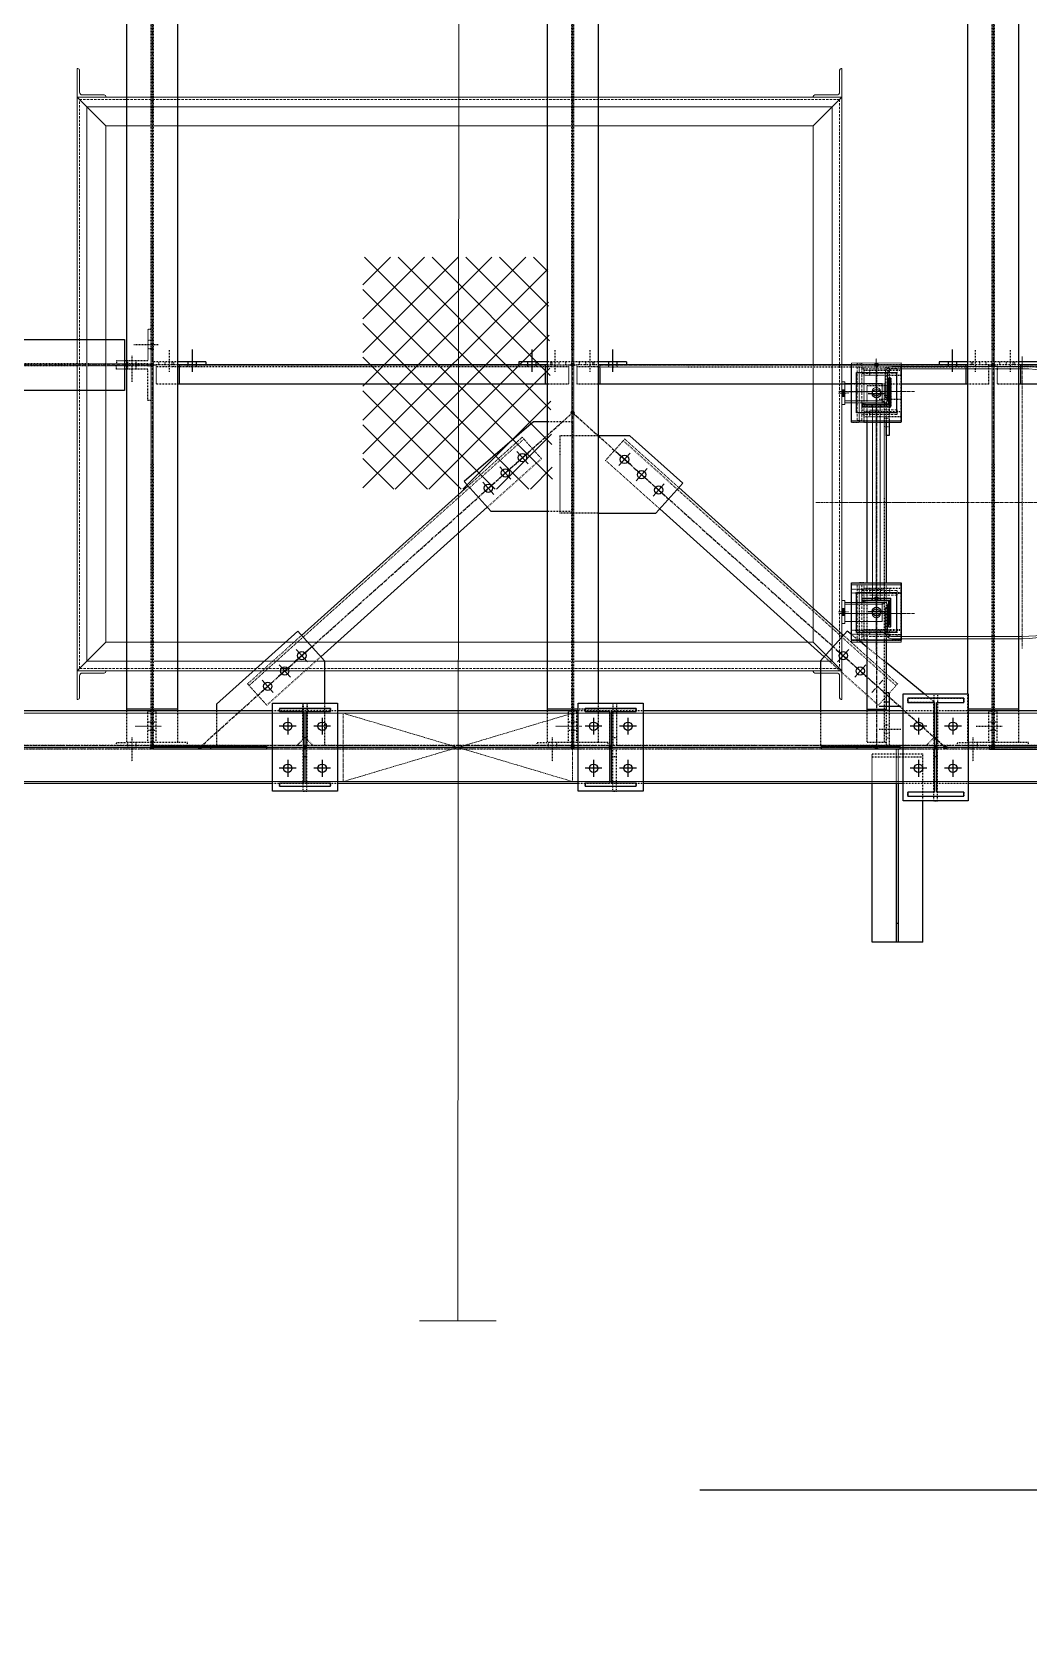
# Model space of a CAD drawing. Header units: millimetres. Extents: x -1319 to 21258, y 11161 to 27532.
# Drawn here: x 7613 to 10221, y 11161 to 15352 of the extents above; entities that cross this region are included whole.
import ezdxf

# ---------------------------------------------------------------- set-up
doc = ezdxf.new("R2010")
doc.units = ezdxf.units.MM
for name, pattern in [('CENTER', [12.7, 7.9375, -1.5875, 1.5875, -1.5875]), ('DXK_LINE_DOT2', [3.9198, 1.9599, -1.9599]), ('DXK_LINE_DOT5', [7.8785, 2.979, -0.9799, 0.9799, -0.9799, 0.9799, -0.9799]), ('HIDDEN', [9.525, 6.35, -3.175])]:
    doc.linetypes.add(name, pattern=pattern)
for name, color, linetype in [('1', 7, 'Continuous'), ('2', 7, 'Continuous'), ('4', 7, 'Continuous'), ('7', 7, 'Continuous')]:
    doc.layers.add(name, color=color, linetype=linetype)
for name, color, linetype, lineweight in [('CEN', 1, 'CENTER', 9), ('CENTER', 1, 'CENTER', 9), ('handrail', 11, 'FENCELINE1', 9), ('HATCH', 252, 'Continuous', 0), ('HIDDEN', 3, 'HIDDEN', 9), ('hoist', 221, 'Continuous', 9), ('MAIN OBJECT', 2, 'Continuous', 18), ('STR25', 30, 'Continuous', 5), ('STRUC-25HD', 3, 'HIDDEN', 5)]:
    doc.layers.add(name, color=color, linetype=linetype, lineweight=lineweight)
doc.linetypes.add('FENCELINE1', pattern='A,0.25,-0.1,[133,ltypeshp.shx,S=0.1,R=0,X=-0.1,Y=0],-0.1,1', length=1.45)

# ---------------------------------------------------------------- blocks, each defined once
blk = doc.blocks.new('A$Cfeb8c868')
at = {"layer": '4', "linetype": 'Continuous'}
for points in [[(2200, -9004, -1), (2200, -8996, -1)], [(2200, -9004, -1), (2200, -8996, -1)], [(3300, -9004, -1), (3300, -8996, -1)], [(3300, -9004, -1), (3300, -8996, -1)], [(4095, -9004, -1), (4095, -8996, -1)], [(4400, -9004, -1), (4400, -8996, -1)], [(4400, -9004, -1), (4400, -8996, -1)], [(3300, -9129, -1), (3300, -9121, -1)], [(3300, -9129, -1), (3300, -9121, -1)], [(4095, -9614, -1), (4095, -9606, -1)], [(2200, -10004, -1), (2200, -9996, -1)], [(2325, -10004, -1), (2325, -9996, -1)], [(2600, -10004, -1), (2600, -9996, -1)], [(3300, -10004, -1), (3300, -9996, -1)], [(3400, -10004, -1), (3400, -9996, -1)], [(4095, -10004, -1), (4095, -9996, -1)], [(4250, -10004, -1), (4250, -9996, -1)], [(4275, -10004, -1), (4275, -9996, -1)], [(4400, -10004, -1), (4400, -9996, -1)]]:
    blk.add_hatch(color=4, dxfattribs=at).paths.add_polyline_path(points)
at = {"layer": '1', "color": 4, "linetype": 'DXK_LINE_DOT2'}
for p, q in [((2197.1, -7919.5), (2197.1, -9900)), ((2202.8, -7919.5), (2202.8, -9900)), ((3297.1, -7919.5), (3297.1, -9900)), ((3302.8, -7919.5), (3302.8, -9900)), ((4397.1, -7919.5), (4397.1, -9900)), ((4402.8, -7919.5), (4402.8, -9900)), ((2197.1, -8907.2), (2189.1, -8907.2)), ((2189.1, -8907.2), (2189.1, -8989.2)), ((2215.8, -8947.2), (2152.8, -8947.2)), ((2197.1, -8936.2), (2189.1, -8936.2)), ((2197.1, -8958.2), (2189.1, -8958.2)), ((2202.8, -8936.2), (2197.1, -8936.2)), ((2202.8, -8958.2), (2197.1, -8958.2)), ((2245.8, -9018), (2245.8, -8960)), ((3254.2, -9018), (3254.2, -8960)), ((3345.8, -9018), (3345.8, -8960)), ((4354.2, -9018), (4354.2, -8960)), ((4445.8, -9018), (4445.8, -8960)), ((2128.4, -8997.2), (-93.8, -8997.2)), ((2128.4, -9002.9), (-93.8, -9002.9)), ((2107.1, -8989.2), (2107.1, -8997.2)), ((2128.4, -8989.2), (2107.1, -8989.2)), ((2107.1, -9010.9), (2107.1, -9002.9)), ((2128.4, -9010.9), (2107.1, -9010.9)), ((2189.1, -8997.2), (2128.4, -8997.2)), ((2128.4, -9002.9), (2133.4, -9002.9)), ((2189.1, -8989.2), (2133.4, -8989.2)), ((2189.1, -9002.9), (2133.4, -9002.9)), ((2189.1, -9010.9), (2133.4, -9010.9)), ((2136.1, -8989.2), (2136.1, -8997.2)), ((2136.1, -8997.2), (2136.1, -9002.9)), ((2136.1, -9002.9), (2136.1, -9010.9)), ((2147.1, -8976.2), (2147.1, -9044.2)), ((2158.1, -8989.2), (2158.1, -8997.2)), ((2158.1, -8997.2), (2158.1, -9002.9)), ((2158.1, -9002.9), (2158.1, -9010.9)), ((2189.1, -8997.2), (2189.1, -9002.9)), ((2189.1, -8997.2), (2197.1, -8997.2)), ((2189.1, -9002.9), (2197.1, -9002.9)), ((2189.1, -9092.9), (2189.1, -9010.9)), ((2266.6, -8992), (2202.8, -8992)), ((2210.9, -9000), (2210.9, -9050)), ((2271.6, -9000), (2210.9, -9000)), ((2266.6, -9005), (2210.9, -9005)), ((2217.9, -9000), (2217.9, -8992)), ((2234.8, -9000), (2234.8, -8992)), ((2234.8, -9005), (2234.8, -9000)), ((2252.8, -9000), (2252.8, -8992)), ((2256.8, -9000), (2256.8, -8992)), ((2256.8, -9005), (2256.8, -9000)), ((3228.4, -9005), (2271.6, -9005)), ((3228.4, -9000), (3289.1, -9000)), ((3297.1, -8992), (3233.4, -8992)), ((3289.1, -9005), (3233.4, -9005)), ((3243.2, -9000), (3243.2, -8992)), ((3243.2, -9005), (3243.2, -9000)), ((3247.1, -9000), (3247.1, -8992)), ((3265.2, -9000), (3265.2, -8992)), ((3265.2, -9005), (3265.2, -9000)), ((3282.1, -9000), (3282.1, -8992)), ((3289.1, -9000), (3289.1, -9050)), ((3366.6, -8992), (3302.8, -8992)), ((3310.9, -9000), (3310.9, -9050)), ((3371.6, -9000), (3310.9, -9000)), ((3366.6, -9005), (3310.9, -9005)), ((3317.9, -9000), (3317.9, -8992)), ((3334.8, -9000), (3334.8, -8992)), ((3334.8, -9005), (3334.8, -9000)), ((3352.8, -9000), (3352.8, -8992)), ((3356.8, -9000), (3356.8, -8992)), ((3356.8, -9005), (3356.8, -9000)), ((3371.6, -9005), (4328.4, -9005)), ((4160, -9000), (4030, -9000)), ((4030, -9150), (4030, -9000)), ((4030, -9000), (4050, -9000)), ((4062, -9000), (4050, -9000)), ((4050, -9000), (4050, -9150)), ((4062, -9000), (4062, -9150)), ((4062, -9000), (4160, -9000)), ((4120, -9055), (4120, -9005)), ((4128, -9005), (4128, -9150)), ((4160, -9150), (4160, -9000)), ((4389.1, -9000), (4328.4, -9000)), ((4397.1, -8992), (4333.4, -8992)), ((4389.1, -9005), (4333.4, -9005)), ((4343.2, -9000), (4343.2, -8992)), ((4343.2, -9005), (4343.2, -9000)), ((4347.1, -9000), (4347.1, -8992)), ((4365.2, -9000), (4365.2, -8992)), ((4365.2, -9005), (4365.2, -9000)), ((4382.1, -9000), (4382.1, -8992)), ((4389.1, -9050), (4389.1, -9000)), ((4466.6, -8992), (4402.8, -8992)), ((4471.6, -9000), (4410.9, -9000)), ((4410.9, -9000), (4410.9, -9050)), ((4466.6, -9005), (4410.9, -9005)), ((4417.9, -9000), (4417.9, -8992)), ((4434.8, -9000), (4434.8, -8992)), ((4434.8, -9005), (4434.8, -9000)), ((4452.8, -9000), (4452.8, -8992)), ((4456.8, -9000), (4456.8, -8992)), ((4456.8, -9005), (4456.8, -9000)), ((5431.4, -9005), (4471.6, -9005)), ((2266.6, -9050), (2210.9, -9050)), ((3289.1, -9050), (3233.4, -9050)), ((3366.6, -9050), (3310.9, -9050)), ((4160, -9050), (4030, -9050)), ((4160, -9015), (4062, -9015)), ((4062, -9015), (4062, -9027)), ((4062, -9027), (4160, -9027)), ((4077, -9015), (4077, -9027)), ((4120, -9019.9), (4128, -9019.9)), ((4120, -9019.9), (4128, -9019.9)), ((4126.5, -9104), (4126.5, -9035)), ((4126.5, -9035), (4132.5, -9035)), ((4132.5, -9035), (4132.5, -9110)), ((4160, -9027), (4160, -9015)), ((4389.1, -9050), (4328.4, -9050)), ((4466.6, -9050), (4410.9, -9050)), ((2197.1, -9092.9), (2189.1, -9092.9)), ((4070, -9055), (4070, -9150)), ((4120, -9055), (4070, -9055)), ((4102, -9090), (4160, -9090)), ((4115, -9055), (4115, -9900)), ((4115, -9079), (4120, -9079)), ((4120, -9055), (4120, -9150)), ((4120, -9055), (4128, -9055)), ((4120, -9079), (4128, -9079)), ((4057.5, -9110), (4057.5, -9104)), ((4057.5, -9104), (4126.5, -9104)), ((4132.5, -9110), (4057.5, -9110)), ((4160, -9123), (4062, -9123)), ((4062, -9123), (4062, -9135)), ((4062, -9135), (4160, -9135)), ((4077, -9123), (4077, -9135)), ((4115, -9101), (4120, -9101)), ((4120, -9101), (4128, -9101)), ((4160, -9135), (4160, -9123)), ((3297.1, -9148.5), (3233.4, -9148.5)), ((4030, -9150), (4050, -9150)), ((4062, -9150), (4050, -9150)), ((4062, -9150), (4160, -9150)), ((4102, -9150), (4160, -9150)), ((4115, -9139), (4120, -9139)), ((4115, -9161), (4120, -9161)), ((4120, -9139), (4128, -9139)), ((4120, -9185), (4120, -9150)), ((4120, -9161), (4128, -9161)), ((3172.3, -9193.9), (2453.9, -9838.6)), ((3168.3, -9189.4), (3026.9, -9316.3)), ((3168.3, -9189.4), (3218.4, -9245.3)), ((3266.6, -9185.8), (3266.6, -9387.8)), ((3366.6, -9185.8), (3266.6, -9185.8)), ((3436.7, -9193.9), (3386.6, -9249.7)), ((4146.1, -9838.6), (3432.7, -9198.4)), ((3436.7, -9193.9), (3578.1, -9320.8)), ((3218.4, -9245.3), (3077, -9372.2)), ((3528, -9376.6), (3386.6, -9249.7)), ((3297.1, -9383.3), (3233.4, -9383.3)), ((3366.6, -9387.8), (3266.6, -9387.8)), ((4030, -9720), (4030, -9570)), ((4030, -9570), (4050, -9570)), ((4115, -9587), (4030, -9587)), ((4115, -9597), (4030, -9597)), ((4062, -9570), (4050, -9570)), ((4050, -9570), (4050, -9720)), ((4062, -9570), (4062, -9720)), ((4062, -9570), (4160, -9570)), ((4160, -9585), (4062, -9585)), ((4062, -9597), (4160, -9597)), ((4070, -9570), (4070, -9720)), ((4077, -9585), (4077, -9597)), ((4105.1, -9597), (4105.1, -9587)), ((4120, -9570), (4120, -9720)), ((4160, -9585), (4120, -9585)), ((4120, -9595), (4160, -9595)), ((4130, -9595), (4130, -9585)), ((4160, -9720), (4160, -9570)), ((4057.5, -9616), (4057.5, -9610)), ((4057.5, -9610), (4132.5, -9610)), ((4126.5, -9616), (4057.5, -9616)), ((4126.5, -9616), (4126.5, -9685)), ((4132.5, -9685), (4132.5, -9610)), ((2449.9, -9834.2), (2591.3, -9707.3)), ((4150.1, -9834.2), (4008.7, -9707.3)), ((4115, -9695), (4030, -9695)), ((4115, -9705), (4030, -9705)), ((4048.1, -9720), (4030, -9705.3)), ((4030, -9720), (4050, -9720)), ((4062, -9720), (4050, -9720)), ((4160, -9693), (4062, -9693)), ((4062, -9705), (4160, -9705)), ((4062, -9720), (4160, -9720)), ((4077, -9693), (4077, -9705)), ((4105.1, -9705), (4105.1, -9695)), ((4160, -9695), (4120, -9695)), ((4120, -9705), (4160, -9705)), ((4126.5, -9685), (4132.5, -9685)), ((4130, -9705), (4130, -9695)), ((2641.4, -9763.1), (2500, -9890)), ((4100, -9890), (3958.6, -9763.1)), ((4120, -9778.6), (4070, -9737.9)), ((2500, -9890), (2449.9, -9834.2)), ((4150.1, -9834.2), (4100, -9890)), ((2594, -9885), (2606, -9885)), ((2594, -9885), (2594, -9980.3)), ((2595, -9885), (2595, -9995.3)), ((2605, -9885), (2605, -9995.3)), ((2606, -9885), (2606, -9980.3)), ((2651.4, -9885), (2651.4, -9995.3)), ((3366.6, -9885), (3366.6, -9987.3)), ((3405, -9885), (3405, -9995.3)), ((3405, -9885), (3415, -9885)), ((3415, -9885), (3415, -9995.3)), ((4120, -9857.3), (4120, -9900)), ((4176.8, -9882.9), (4176.8, -9872)), ((4176.8, -9872), (4323.2, -9872)), ((4246.8, -9882.9), (4176.8, -9882.9)), ((4245, -9880.3), (4220, -9860)), ((4245, -9860), (4245, -9995.3)), ((4245, -9860), (4255, -9860)), ((4245, -9975.3), (4245, -9880.3)), ((4246.8, -10117.1), (4246.8, -9882.9)), ((4253.1, -10117.1), (4253.1, -9882.9)), ((4253.1, -9882.9), (4323.2, -9882.9)), ((4255, -9860), (4255, -9995.3)), ((4323.2, -9872), (4323.2, -9882.9)), ((4333.4, -9860), (4333.4, -9987.3)), ((2133.4, -9905), (2133.4, -9987.3)), ((2189.1, -9987.3), (2189.1, -9905.3)), ((2189.1, -9905.3), (2197.1, -9905.3)), ((2197.1, -9934.3), (2189.1, -9934.3)), ((2197.1, -9905), (2197.1, -9987.3)), ((2202.8, -9934.3), (2197.1, -9934.3)), ((2202.8, -9905), (2202.8, -9987.3)), ((2210.9, -9905.3), (2202.8, -9905.3)), ((2210.9, -9934.3), (2202.8, -9934.3)), ((2210.9, -9987.3), (2210.9, -9905.3)), ((2266.6, -9905), (2266.6, -9987.3)), ((2368.7, -9905), (2368.7, -9995.3)), ((2685, -9905), (2515, -9905)), ((2533.4, -9906.2), (2533.4, -9898.4)), ((2533.4, -9898.4), (2666.6, -9898.4)), ((2597.1, -9906.2), (2533.4, -9906.2)), ((2597.1, -10093.8), (2597.1, -9906.2)), ((2602.8, -10093.8), (2602.8, -9906.2)), ((2602.8, -9906.2), (2666.6, -9906.2)), ((2666.6, -9898.4), (2666.6, -9906.2)), ((3233.4, -9905), (3233.4, -9987.3)), ((3289.1, -9987.3), (3289.1, -9905.3)), ((3289.1, -9905.3), (3297.1, -9905.3)), ((3297.1, -9934.3), (3289.1, -9934.3)), ((3297.1, -9905), (3297.1, -9987.3)), ((3302.8, -9934.3), (3297.1, -9934.3)), ((3302.8, -9905), (3302.8, -9987.3)), ((3310.9, -9905.3), (3302.8, -9905.3)), ((3310.9, -9934.3), (3302.8, -9934.3)), ((3310.9, -9987.3), (3310.9, -9905.3)), ((3366.6, -9900), (3315, -9900)), ((3485, -9905), (3315, -9905)), ((3333.4, -9906.2), (3333.4, -9898.4)), ((3333.4, -9898.4), (3466.6, -9898.4)), ((3397.2, -9906.2), (3333.4, -9906.2)), ((3397.2, -10093.8), (3397.2, -9906.2)), ((3402.9, -10093.8), (3402.9, -9906.2)), ((3402.9, -9906.2), (3466.6, -9906.2)), ((3466.6, -9898.4), (3466.6, -9906.2)), ((3948.6, -9905), (3948.6, -9995.3)), ((4070, -9905), (4070, -9987.3)), ((4115, -9905), (4115, -9987.3)), ((4120, -9900), (4120, -9987.3)), ((4128, -9905), (4128, -9995.3)), ((4335, -9905), (4165, -9905)), ((4335, -9900), (4333.4, -9900)), ((4389.1, -9987.3), (4389.1, -9905.3)), ((4389.1, -9905.3), (4397.1, -9905.3)), ((4397.1, -9934.3), (4389.1, -9934.3)), ((4397.1, -9905), (4397.1, -9987.3)), ((4402.8, -9934.3), (4397.1, -9934.3)), ((4402.8, -9905), (4402.8, -9987.3)), ((4410.9, -9905.3), (4402.8, -9905.3)), ((4410.9, -9934.3), (4402.8, -9934.3)), ((4410.9, -9987.3), (4410.9, -9905.3)), ((4466.6, -9905), (4466.6, -9987.3)), ((2147.1, -9974.3), (2147.1, -10037.3)), ((2223.8, -9945.3), (2155.8, -9945.3)), ((2197.1, -9956.3), (2189.1, -9956.3)), ((2202.8, -9956.3), (2197.1, -9956.3)), ((2210.9, -9956.3), (2202.8, -9956.3)), ((2605, -9975.3), (2595, -9975.3)), ((3247.1, -9974.3), (3247.1, -10037.3)), ((3323.8, -9945.3), (3255.9, -9945.3)), ((3297.1, -9956.3), (3289.1, -9956.3)), ((3302.8, -9956.3), (3297.1, -9956.3)), ((3310.9, -9956.3), (3302.8, -9956.3)), ((3415, -9975.3), (3405, -9975.3)), ((4102, -9952.3), (4160, -9952.3)), ((4115, -9941.3), (4120, -9941.3)), ((4115, -9963.3), (4120, -9963.3)), ((4120, -9941.3), (4128, -9941.3)), ((4120, -9963.3), (4128, -9963.3)), ((4120, -9975.3), (4128, -9975.3)), ((4225, -9995.3), (4245, -9975.3)), ((4255, -9975.3), (4245, -9975.3)), ((4347.1, -9974.3), (4347.1, -10037.3)), ((4423.8, -9945.3), (4355.9, -9945.3)), ((4397.1, -9956.3), (4389.1, -9956.3)), ((4402.8, -9956.3), (4397.1, -9956.3)), ((4410.9, -9956.3), (4402.8, -9956.3)), ((8194, -9995.3), (306, -9995.3)), ((8194, -10004.7), (306, -10004.7)), ((2107.1, -9995.3), (2107.1, -9987.3)), ((2107.1, -9987.3), (2133.4, -9987.3)), ((2266.6, -9987.3), (2133.4, -9987.3)), ((2136.1, -9987.3), (2136.1, -9995.3)), ((2136.1, -9995.3), (2136.1, -10004.7)), ((2158.1, -9987.3), (2158.1, -9995.3)), ((2158.1, -9995.3), (2158.1, -10004.7)), ((2197.1, -9987.3), (2197.1, -9995.3)), ((2202.8, -9987.3), (2202.8, -9995.3)), ((2292.8, -9987.3), (2266.6, -9987.3)), ((2292.8, -9995.3), (2292.8, -9987.3)), ((2579, -9995.3), (2594, -9980.3)), ((2594, -9980.3), (2579, -9995.3)), ((2594, -9980.3), (2594, -9980.3)), ((2595, -10115), (2595, -10004.7)), ((2605, -10115), (2605, -10004.7)), ((2606, -9980.3), (2621, -9995.3)), ((3207.1, -9995.3), (3207.1, -9987.3)), ((3207.1, -9987.3), (3233.4, -9987.3)), ((3366.6, -9987.3), (3233.4, -9987.3)), ((3236.1, -9987.3), (3236.1, -9995.3)), ((3236.1, -9995.3), (3236.1, -10004.7)), ((3258.1, -9987.3), (3258.1, -9995.3)), ((3258.1, -9995.3), (3258.1, -10004.7)), ((3297.1, -9987.3), (3297.1, -9995.3)), ((3302.8, -9987.3), (3302.8, -9995.3)), ((3392.8, -9987.3), (3366.6, -9987.3)), ((3392.8, -9995.3), (3392.8, -9987.3)), ((3405, -10115), (3405, -10004.7)), ((3415, -10115), (3415, -10004.7)), ((4120, -9987.3), (4070, -9987.3)), ((4083.4, -10016.9), (4147.1, -10016.9)), ((4083.4, -10095), (4083.4, -10016.9)), ((4120, -9987.3), (4120, -9995.3)), ((4147.1, -10095), (4147.1, -10004.7)), ((4152.8, -10095), (4152.8, -10004.7)), ((4152.8, -10016.9), (4216.6, -10016.9)), ((4216.6, -10140), (4216.6, -10016.9)), ((4245, -10140), (4245, -10004.7)), ((4255, -10140), (4255, -10004.7)), ((4307.1, -9995.3), (4307.1, -9987.3)), ((4307.1, -9987.3), (4333.4, -9987.3)), ((4466.6, -9987.3), (4333.4, -9987.3)), ((4336.1, -9987.3), (4336.1, -9995.3)), ((4336.1, -9995.3), (4336.1, -10004.7)), ((4358.1, -9987.3), (4358.1, -9995.3)), ((4358.1, -9995.3), (4358.1, -10004.7)), ((4397.1, -9987.3), (4397.1, -9995.3)), ((4402.8, -9987.3), (4402.8, -9995.3)), ((4492.8, -9987.3), (4466.6, -9987.3)), ((4492.8, -9995.3), (4492.8, -9987.3)), ((2605, -10024.7), (2595, -10024.7)), ((3415, -10024.7), (3405, -10024.7)), ((4083.4, -10024.7), (4216.6, -10024.7)), ((4255, -10024.7), (4245, -10024.7)), ((2685, -10095), (2515, -10095)), ((2533.4, -10101.6), (2533.4, -10093.8)), ((2597.1, -10093.8), (2533.4, -10093.8)), ((2533.4, -10101.6), (2666.6, -10101.6)), ((2666.6, -10093.8), (2602.8, -10093.8)), ((2666.6, -10093.8), (2666.6, -10101.6)), ((3485, -10095), (3315, -10095)), ((3333.4, -10101.6), (3333.4, -10093.8)), ((3397.2, -10093.8), (3333.4, -10093.8)), ((3333.4, -10101.6), (3466.6, -10101.6)), ((3466.6, -10093.8), (3402.9, -10093.8)), ((3466.6, -10093.8), (3466.6, -10101.6)), ((4335, -10095), (4165, -10095)), ((2595, -10115), (2605, -10115)), ((3405, -10115), (3415, -10115)), ((4176.8, -10128), (4176.8, -10117.1)), ((4246.8, -10117.1), (4176.8, -10117.1)), ((4176.8, -10128), (4323.2, -10128)), ((4245, -10140), (4255, -10140)), ((4323.2, -10117.1), (4253.1, -10117.1)), ((4323.2, -10117.1), (4323.2, -10128))]:
    blk.add_line(p, q, dxfattribs=at)
at = {"layer": '2', "color": 4, "linetype": 'Continuous'}
for p, q in [((2133.4, -7914.5), (2133.4, -9905)), ((2266.6, -7914.5), (2266.6, -9905)), ((3233.4, -7914.5), (3233.4, -9905)), ((3366.6, -7914.5), (3366.6, -9885)), ((4333.4, -7914.5), (4333.4, -9860)), ((4466.6, -7914.5), (4466.6, -9905)), ((-101.6, -8933.4), (2128.4, -8933.4)), ((2128.4, -8933.4), (2128.4, -9066.6)), ((2305.8, -9018), (2305.8, -8960)), ((3194.2, -9018), (3194.2, -8960)), ((3405.8, -9018), (3405.8, -8960)), ((4294.2, -9018), (4294.2, -8960)), ((2133.4, -8989.2), (2128.4, -8989.2)), ((2128.4, -8997.2), (2133.4, -8997.2)), ((2133.4, -9002.9), (2128.4, -9002.9)), ((2133.4, -9010.9), (2128.4, -9010.9)), ((2340.8, -8992), (2266.6, -8992)), ((2271.6, -9000), (2266.6, -9000)), ((2271.6, -9005), (2266.6, -9005)), ((3228.4, -9000), (2271.6, -9000)), ((2271.6, -9050), (2271.6, -9000)), ((2294.8, -9000), (2294.8, -8992)), ((2294.8, -9005), (2294.8, -9000)), ((2316.8, -9000), (2316.8, -8992)), ((2316.8, -9005), (2316.8, -9000)), ((2340.8, -8992), (2340.8, -9000)), ((3233.4, -8992), (3159.2, -8992)), ((3159.2, -8992), (3159.2, -9000)), ((3183.2, -9000), (3183.2, -8992)), ((3183.2, -9005), (3183.2, -9000)), ((3205.2, -9000), (3205.2, -8992)), ((3205.2, -9005), (3205.2, -9000)), ((3228.4, -9000), (3228.4, -9050)), ((3233.4, -9000), (3228.4, -9000)), ((3233.4, -9005), (3228.4, -9005)), ((3440.8, -8992), (3366.6, -8992)), ((3371.6, -9000), (3366.6, -9000)), ((3366.6, -9005), (3371.6, -9005)), ((4030, -9000), (3371.6, -9000)), ((3371.6, -9000), (3371.6, -9050)), ((3394.8, -9000), (3394.8, -8992)), ((3394.8, -9005), (3394.8, -9000)), ((3416.8, -9000), (3416.8, -8992)), ((3416.8, -9005), (3416.8, -9000)), ((3440.8, -8992), (3440.8, -9000)), ((4030, -9150), (4030, -9000)), ((4030, -9000), (4160, -9000)), ((4328.4, -9000), (4160, -9000)), ((4160, -9000), (4160, -9150)), ((4333.4, -8992), (4259.2, -8992)), ((4259.2, -8992), (4259.2, -9000)), ((4283.2, -9000), (4283.2, -8992)), ((4283.2, -9005), (4283.2, -9000)), ((4305.2, -9000), (4305.2, -8992)), ((4305.2, -9005), (4305.2, -9000)), ((4328.4, -9000), (4328.4, -9050)), ((4333.4, -9000), (4328.4, -9000)), ((4333.4, -9005), (4328.4, -9005)), ((4540.8, -8992), (4466.6, -8992)), ((4471.6, -9000), (4466.6, -9000)), ((4471.6, -9005), (4466.6, -9005)), ((5431.4, -9000), (4471.6, -9000)), ((4471.6, -9000), (4471.6, -9050)), ((3233.4, -9050), (2266.6, -9050)), ((4030, -9050), (3366.6, -9050)), ((4042.5, -9125), (4042.5, -9020)), ((4042.5, -9020), (4147.5, -9020)), ((4095, -9053), (4095, -9097)), ((4132.5, -9035), (4126.5, -9035)), ((4126.5, -9035), (4126.5, -9104)), ((4132.5, -9110), (4132.5, -9035)), ((4147.5, -9020), (4147.5, -9125)), ((4333.4, -9050), (4160, -9050)), ((5431.4, -9050), (4466.6, -9050)), ((2128.4, -9066.6), (-101.6, -9066.6)), ((4073, -9075), (4117, -9075)), ((4147.5, -9125), (4042.5, -9125)), ((4126.5, -9104), (4057.5, -9104)), ((4057.5, -9104), (4057.5, -9110)), ((4057.5, -9110), (4132.5, -9110)), ((4084, -9110), (4084, -9104)), ((4095, -9123), (4095, -9099)), ((4106, -9110), (4106, -9104)), ((3198.1, -9148.5), (3016.9, -9305.2)), ((3233.4, -9148.5), (3198.1, -9148.5)), ((4160, -9150), (4030, -9150)), ((4070, -9150), (4070, -9570)), ((4120, -9150), (4120, -9570)), ((4128, -9150), (4128, -9185)), ((3450.1, -9185.8), (3366.6, -9185.8)), ((3588.1, -9309.7), (3450.1, -9185.8)), ((4128, -9185), (4120, -9185)), ((3152.6, -9257.3), (3185.3, -9227.9)), ((3183.7, -9259), (3154.3, -9226.2)), ((3452.4, -9261.8), (3419.7, -9232.4)), ((3450.7, -9230.7), (3421.3, -9263.4)), ((3087, -9383.3), (3016.9, -9305.2)), ((3107.9, -9297.4), (3140.7, -9268)), ((3139, -9299), (3109.6, -9266.3)), ((3497.1, -9301.8), (3464.3, -9272.5)), ((3495.4, -9270.8), (3466, -9303.5)), ((3026.9, -9316.3), (2591.3, -9707.3)), ((3063.3, -9337.4), (3096, -9308)), ((3094.4, -9339.1), (3065, -9306.4)), ((3541.7, -9341.9), (3509, -9312.5)), ((3540, -9310.8), (3510.6, -9343.6)), ((3518, -9387.8), (3588.1, -9309.7)), ((4008.7, -9707.3), (3578.1, -9320.8)), ((3077, -9372.2), (2641.4, -9763.1)), ((3233.4, -9383.3), (3087, -9383.3)), ((3366.6, -9387.8), (3518, -9387.8)), ((3958.6, -9763.1), (3528, -9376.6)), ((4030, -9720), (4030, -9570)), ((4030, -9570), (4160, -9570)), ((4042.5, -9700), (4042.5, -9595)), ((4042.5, -9595), (4147.5, -9595)), ((4147.5, -9595), (4147.5, -9700)), ((4160, -9570), (4160, -9720)), ((4057.5, -9610), (4057.5, -9610)), ((4057.5, -9616), (4057.5, -9610)), ((4057.5, -9610), (4132.5, -9610)), ((4057.5, -9616), (4057.5, -9616)), ((4057.5, -9616), (4126.5, -9616)), ((4084, -9616), (4084, -9610)), ((4095, -9629), (4095, -9605)), ((4095, -9623), (4095, -9667)), ((4106, -9616), (4106, -9610)), ((4126.5, -9616), (4126.5, -9616)), ((4126.5, -9616), (4126.5, -9685)), ((4132.5, -9610), (4132.5, -9610)), ((4132.5, -9685), (4132.5, -9610)), ((4073, -9645), (4117, -9645)), ((2581.3, -9696.1), (2368.7, -9886.9)), ((2651.4, -9774.3), (2581.3, -9696.1)), ((4018.7, -9696.1), (3948.6, -9774.3)), ((4030, -9705.3), (4018.7, -9696.1)), ((4160, -9720), (4030, -9720)), ((4147.5, -9700), (4042.5, -9700)), ((4070, -9737.9), (4048.1, -9720)), ((4070, -9720), (4070, -9905)), ((4120, -9720), (4120, -9900)), ((4126.5, -9685), (4126.5, -9685)), ((4126.5, -9685), (4132.5, -9685)), ((4132.5, -9685), (4132.5, -9685)), ((2608.3, -9745.7), (2575.6, -9775.1)), ((2577.3, -9744.1), (2606.6, -9776.8)), ((3991.7, -9745.7), (4024.4, -9775.1)), ((3993.4, -9776.8), (4022.7, -9744.1)), ((2563.7, -9785.8), (2530.9, -9815.2)), ((2532.6, -9784.1), (2562, -9816.9)), ((2651.4, -9774.3), (2651.4, -9885)), ((3948.6, -9774.3), (3948.6, -9905)), ((4036.3, -9785.8), (4069.1, -9815.2)), ((4038, -9816.9), (4067.4, -9784.1)), ((4220, -9860), (4120, -9778.6)), ((2519, -9825.9), (2486.3, -9855.3)), ((2488, -9824.2), (2517.3, -9856.9)), ((4081, -9825.9), (4091.9, -9835.7)), ((4082.7, -9856.9), (4092.4, -9846)), ((4112, -9824.2), (4102.3, -9835.1)), ((4113.7, -9855.3), (4102.8, -9845.5)), ((2368.7, -9886.9), (2368.7, -9905)), ((2515, -9885), (2685, -9885)), ((2515, -10115), (2515, -9885)), ((2685, -9885), (2685, -10115)), ((3315, -9885), (3485, -9885)), ((3315, -10115), (3315, -9885)), ((3485, -9885), (3485, -10115)), ((4102, -9892.3), (4160, -9892.3)), ((4115, -9881.3), (4120, -9881.3)), ((4128, -9857.3), (4120, -9857.3)), ((4120, -9881.3), (4128, -9881.3)), ((4128, -9857.3), (4128, -9905)), ((4165, -9860), (4335, -9860)), ((4165, -10140), (4165, -9860)), ((4176.8, -9872), (4176.8, -9872)), ((4323.2, -9872), (4176.8, -9872)), ((4176.8, -9872), (4176.8, -9882.9)), ((4176.8, -9882.9), (4176.8, -9882.9)), ((4176.8, -9882.9), (4246.8, -9882.9)), ((4246.8, -9882.9), (4246.8, -9882.9)), ((4246.8, -9882.9), (4246.8, -10117.1)), ((4253.1, -9882.9), (4253.1, -9882.9)), ((4253.1, -10117.1), (4253.1, -9882.9)), ((4253.1, -9882.9), (4323.2, -9882.9)), ((4323.2, -9872), (4323.2, -9872)), ((4323.2, -9882.9), (4323.2, -9872)), ((4323.2, -9882.9), (4323.2, -9882.9)), ((4335, -9860), (4335, -10140)), ((2515, -9905), (306, -9905)), ((2266.6, -9900), (2133.4, -9900)), ((2197.1, -9900), (2197.1, -9905)), ((2202.8, -9900), (2202.8, -9905)), ((2533.4, -9898.4), (2533.4, -9898.4)), ((2666.6, -9898.4), (2533.4, -9898.4)), ((2533.4, -9898.4), (2533.4, -9906.2)), ((2533.4, -9906.2), (2533.4, -9906.2)), ((2533.4, -9906.2), (2597.1, -9906.2)), ((2555, -9923), (2555, -9967)), ((2597.1, -9906.2), (2597.1, -9906.2)), ((2597.1, -9906.2), (2597.1, -10093.8)), ((2602.8, -9906.2), (2602.8, -9906.2)), ((2602.8, -10093.8), (2602.8, -9906.2)), ((2602.8, -9906.2), (2666.6, -9906.2)), ((2645, -9923), (2645, -9967)), ((2666.6, -9898.4), (2666.6, -9898.4)), ((2666.6, -9906.2), (2666.6, -9898.4)), ((2666.6, -9906.2), (2666.6, -9906.2)), ((3315, -9905), (2685, -9905)), ((3315, -9900), (3233.4, -9900)), ((3297.1, -9900), (3297.1, -9905)), ((3302.8, -9900), (3302.8, -9905)), ((3333.4, -9898.4), (3333.4, -9898.4)), ((3466.6, -9898.4), (3333.4, -9898.4)), ((3333.4, -9898.4), (3333.4, -9906.2)), ((3333.4, -9906.2), (3333.4, -9906.2)), ((3333.4, -9906.2), (3397.2, -9906.2)), ((3355, -9923), (3355, -9967)), ((3397.2, -9906.2), (3397.2, -9906.2)), ((3397.2, -9906.2), (3397.2, -10093.8)), ((3402.9, -9906.2), (3402.9, -9906.2)), ((3402.9, -10093.8), (3402.9, -9906.2)), ((3402.9, -9906.2), (3466.6, -9906.2)), ((3445, -9923), (3445, -9967)), ((3466.6, -9898.4), (3466.6, -9898.4)), ((3466.6, -9906.2), (3466.6, -9898.4)), ((3466.6, -9906.2), (3466.6, -9906.2)), ((4165, -9905), (3485, -9905)), ((4070, -9900), (4120, -9900)), ((4115, -9900), (4115, -9905)), ((4115, -9903.3), (4120, -9903.3)), ((4120, -9900), (4120, -9905)), ((4120, -9903.3), (4128, -9903.3)), ((4205, -9923), (4205, -9967)), ((4295, -9923), (4295, -9967)), ((4466.6, -9900), (4335, -9900)), ((6915, -9905), (4335, -9905)), ((4397.1, -9900), (4397.1, -9905)), ((4402.8, -9900), (4402.8, -9905)), ((2577, -9945), (2533, -9945)), ((2667, -9945), (2623, -9945)), ((3377, -9945), (3333, -9945)), ((3467, -9945), (3423, -9945)), ((4227, -9945), (4183, -9945)), ((4317, -9945), (4273, -9945)), ((2201.9, -9996), (2499.7, -9996)), ((2201.9, -9996), (2201.9, -10004)), ((2201.9, -10004), (2499.7, -10004)), ((2353.6, -10004), (2353.6, -9996)), ((2499.7, -9996), (2499.7, -10004)), ((3950.7, -9996), (4155.9, -9996)), ((3950.7, -9996), (3950.7, -10004)), ((3950.7, -10004), (4155.9, -10004)), ((4044.9, -10004), (4044.9, -9996)), ((4155.9, -9996), (4155.9, -10004)), ((4391, -9995), (4798, -9995)), ((4391, -9995), (4391, -10005)), ((4391, -10005), (4798, -10005)), ((2577, -10055), (2533, -10055)), ((2555, -10033), (2555, -10077)), ((2667, -10055), (2623, -10055)), ((2645, -10033), (2645, -10077)), ((3377, -10055), (3333, -10055)), ((3355, -10033), (3355, -10077)), ((3467, -10055), (3423, -10055)), ((3445, -10033), (3445, -10077)), ((4227, -10055), (4183, -10055)), ((4205, -10033), (4205, -10077)), ((4317, -10055), (4273, -10055)), ((4295, -10033), (4295, -10077)), ((2515, -10095), (306, -10095)), ((2533.4, -10093.8), (2533.4, -10093.8)), ((2597.1, -10093.8), (2533.4, -10093.8)), ((2533.4, -10093.8), (2533.4, -10101.6)), ((2533.4, -10101.6), (2533.4, -10101.6)), ((2533.4, -10101.6), (2666.6, -10101.6)), ((2597.1, -10093.8), (2597.1, -10093.8)), ((2602.8, -10093.8), (2602.8, -10093.8)), ((2666.6, -10093.8), (2602.8, -10093.8)), ((2666.6, -10093.8), (2666.6, -10093.8)), ((2666.6, -10101.6), (2666.6, -10093.8)), ((2666.6, -10101.6), (2666.6, -10101.6)), ((3315, -10095), (2685, -10095)), ((3333.4, -10093.8), (3333.4, -10093.8)), ((3397.2, -10093.8), (3333.4, -10093.8)), ((3333.4, -10093.8), (3333.4, -10101.6)), ((3333.4, -10101.6), (3333.4, -10101.6)), ((3333.4, -10101.6), (3466.6, -10101.6)), ((3397.2, -10093.8), (3397.2, -10093.8)), ((3402.9, -10093.8), (3402.9, -10093.8)), ((3466.6, -10093.8), (3402.9, -10093.8)), ((3466.6, -10093.8), (3466.6, -10093.8)), ((3466.6, -10101.6), (3466.6, -10093.8)), ((3466.6, -10101.6), (3466.6, -10101.6)), ((4165, -10095), (3485, -10095)), ((4083.4, -10510), (4083.4, -10095)), ((4147.1, -10510), (4147.1, -10095)), ((4152.8, -10510), (4152.8, -10095)), ((6915, -10095), (4335, -10095)), ((2685, -10115), (2515, -10115)), ((3485, -10115), (3315, -10115)), ((4335, -10140), (4165, -10140)), ((4176.8, -10117.1), (4176.8, -10117.1)), ((4246.8, -10117.1), (4176.8, -10117.1)), ((4176.8, -10117.1), (4176.8, -10128)), ((4176.8, -10128), (4176.8, -10128)), ((4176.8, -10128), (4323.2, -10128)), ((4216.6, -10510), (4216.6, -10140)), ((4246.8, -10117.1), (4246.8, -10117.1)), ((4253.1, -10117.1), (4253.1, -10117.1)), ((4323.2, -10117.1), (4253.1, -10117.1)), ((4323.2, -10117.1), (4323.2, -10117.1)), ((4323.2, -10128), (4323.2, -10117.1)), ((4323.2, -10128), (4323.2, -10128)), ((4147.1, -10460), (4152.8, -10460)), ((4152.8, -10510), (4083.4, -10510)), ((4216.6, -10510), (4152.8, -10510))]:
    blk.add_line(p, q, dxfattribs=at)
at = {"layer": '2', "color": 4, "linetype": 'DXK_LINE_DOT5'}
blk.add_line((-5632.2, -10000), (11949.3, -10000), dxfattribs=at)
at = {"layer": '2', "color": 4, "linetype": 'Continuous'}
for centre in [(4095, -9075), (3169, -9242.6), (3436, -9247.1), (3124.3, -9282.7), (3480.7, -9287.1), (3079.7, -9322.7), (3525.3, -9327.2), (4095, -9645), (2592, -9760.4), (4008, -9760.4), (2547.3, -9800.5), (4052.7, -9800.5), (2502.6, -9840.6), (2555, -9945), (2645, -9945), (3355, -9945), (3445, -9945), (4205, -9945), (4295, -9945), (2555, -10055), (2645, -10055), (3355, -10055), (3445, -10055), (4205, -10055), (4295, -10055)]:
    blk.add_circle(centre, 11, dxfattribs=at)
at = {"layer": '4', "color": 4, "linetype": 'CENTER'}
for p, q in [((2200, -7800), (2200, -10000)), ((3300, -7800), (3300, -10000)), ((4400, -7800), (4400, -10000)), ((0, -9000), (2200, -9000)), ((2200, -9000), (2210.9, -9000)), ((2271.6, -9000), (3228.4, -9000)), ((3289.1, -9000), (3300, -9000)), ((3300, -9000), (3310.9, -9000)), ((3371.6, -9000), (4030, -9000)), ((4095, -9000), (4095, -10000)), ((4160, -9000), (4328.4, -9000)), ((4389.1, -9000), (4400, -9000)), ((4400, -9000), (4410.9, -9000)), ((4471.6, -9000), (5431.4, -9000)), ((2325, -10000), (3300, -9125)), ((3300, -9125), (4275, -10000)), ((4095, -9610), (4095, -9610)), ((0, -10000), (8500, -10000)), ((2600, -10000), (2600, -10000)), ((3400, -10000), (3400, -10000)), ((4250, -10000), (4250, -10000))]:
    blk.add_line(p, q, dxfattribs=at)
at = {"layer": '4', "color": 4, "linetype": 'Continuous'}
for centre in [(2200, -9000), (2200, -9000), (3300, -9000), (3300, -9000), (4095, -9000), (4400, -9000), (4400, -9000), (3300, -9125), (3300, -9125), (4095, -9610), (2200, -10000), (2325, -10000), (2600, -10000), (3300, -10000), (3400, -10000), (4095, -10000), (4250, -10000), (4275, -10000), (4400, -10000)]:
    blk.add_circle(centre, 4, dxfattribs=at)
blk = doc.blocks.new('A$C8184bacf')
at = {"layer": 'CEN', "color": 1}
for p, q in [((4094.6, -9157.3, 453584267.7), (4094.6, -8982.3, 453584267.7)), ((4094.6, -8989.5, 448149755.6), (4094.6, -9751.2, 448149755.6)), ((4475.7, -8978.5, 448149755.6), (4475.7, -9741.5, 448149755.6)), ((3995.8, -9074, 448149755.6), (4021.4, -9074, 448149755.6)), ((3996.6, -9069.8, 448149755.6), (4194.6, -9069.8, 448149755.6)), ((4016.9, -9070.2, 453584267.7), (4171.9, -9069.8, 904033634.2)), ((4094.6, -9645.6, 448149755.6), (4094.6, -9070.6, 448149755.6)), ((4871, -9360, 448149755.6), (3936.1, -9360, 448149755.6)), ((3996.6, -9360, 448149755.6), (4194.6, -9360, 448149755.6)), ((4094.6, -9562.7, 453584267.7), (4094.6, -9737.7, 453584267.7)), ((3995.8, -9646, 448149755.6), (4021.4, -9646, 448149755.6)), ((3996.6, -9650.2, 448149755.6), (4194.6, -9650.2, 448149755.6)), ((4016.9, -9649.8, 453584267.7), (4171.9, -9650.2, 904033634.2)), ((11500, -10000, 448149755.6), (0, -10000, 448149755.6)), ((0, -10000, 448149755.6), (11500, -10000, 448149755.6)), ((200.3, -10000, 448149754.8), (11299.7, -10000, 448149754.8))]:
    blk.add_line(p, q, dxfattribs=at)
at = {"layer": 'CENTER', "color": 1}
for p, q in [((2700.1, -9910.9, 448149754.8), (3300.1, -9910.9, 448149754.8)), ((2700.1, -10089.7, 448149754.8), (2700.1, -9910.9, 448149754.8)), ((2700.1, -10089.7, 448149754.8), (3300.1, -9910.9, 448149754.8)), ((3300.1, -10089.7, 448149754.8), (2700.1, -9910.9, 448149754.8)), ((3300.1, -9910.9, 448149754.8), (3300.1, -10089.7, 448149754.8)), ((3300.1, -10089.7, 448149754.8), (2700.1, -10089.7, 448149754.8))]:
    blk.add_line(p, q, dxfattribs=at)
at = {"layer": 'handrail', "color": 1}
blk.add_line((0, -10000, 448149754.8), (11500, -10000, 448149754.8), dxfattribs=at)
at = {"layer": 'HATCH', "color": 1, "linetype": 'Continuous'}
for p, q in [((2751.8, -8790.8, 448149755.6), (2824.1, -8718.5, 448149755.6)), ((2751.8, -8879.2, 448149755.6), (2912.5, -8718.5, 448149755.6)), ((2751.8, -8967.6, 448149755.6), (3000.9, -8718.5, 448149755.6)), ((2751.8, -9056, 448149755.6), (3089.3, -8718.5, 448149755.6)), ((2751.8, -9144.4, 448149755.6), (3177.7, -8718.5, 448149755.6)), ((3245.6, -9208.4, 448149755.6), (2755.7, -8718.5, 448149755.6)), ((3243.5, -9117.9, 448149755.6), (2844.1, -8718.5, 448149755.6)), ((3241.5, -9027.5, 448149755.6), (2932.5, -8718.5, 448149755.6)), ((3239.4, -8937, 448149755.6), (3020.9, -8718.5, 448149755.6)), ((3237.3, -8846.5, 448149755.6), (3109.3, -8718.5, 448149755.6)), ((3235.2, -8756, 448149755.6), (3197.7, -8718.5, 448149755.6)), ((2751.8, -9232.7, 448149755.6), (3235, -8749.5, 448149755.6)), ((3247.7, -9298.9, 448149755.6), (2751.8, -8803, 448149755.6)), ((2751.8, -9321.1, 448149755.6), (3237, -8835.9, 448149755.6)), ((3185.8, -9325.3, 448149755.6), (2751.8, -8891.4, 448149755.6)), ((2836, -9325.3, 448149755.6), (3239, -8922.3, 448149755.6)), ((3097.4, -9325.3, 448149755.6), (2751.8, -8979.8, 448149755.6)), ((2924.4, -9325.3, 448149755.6), (3241, -9008.7, 448149755.6)), ((3009, -9325.3, 448149755.6), (2751.8, -9068.2, 448149755.6)), ((3012.8, -9325.3, 448149755.6), (3243, -9095.1, 448149755.6)), ((2920.6, -9325.3, 448149755.6), (2751.8, -9156.5, 448149755.6)), ((3101.2, -9325.3, 448149755.6), (3245, -9181.5, 448149755.6)), ((2832.2, -9325.3, 448149755.6), (2751.8, -9244.9, 448149755.6)), ((3189.6, -9325.3, 448149755.6), (3247, -9267.9, 448149755.6))]:
    blk.add_line(p, q, dxfattribs=at)
at = {"layer": 'HIDDEN', "color": 1}
for p, q in [((2010.5, -9794, 448149755.6), (2010.5, -8306, 448149755.6)), ((2010.5, -8306, 448149755.6), (3998.5, -8306, 448149755.6)), ((3998.5, -8306, 448149755.6), (3998.5, -9794, 448149755.6)), ((4004.5, -9065, 448149755.6), (4012.5, -9065, 448149755.6)), ((4004.5, -9083, 448149755.6), (4012.5, -9083, 448149755.6)), ((4004.5, -9637, 448149755.6), (4012.5, -9637, 448149755.6)), ((4004.5, -9655, 448149755.6), (4012.5, -9655, 448149755.6)), ((3998.5, -9794, 448149755.6), (2010.5, -9794, 448149755.6)), ((204.7, -9995.6, 448149754.8), (11295.3, -9995.6, 448149754.8)), ((11295.3, -10004.4, 448149754.8), (204.7, -10004.4, 448149754.8))]:
    blk.add_line(p, q, dxfattribs=at)
for points in [[(4004.5, -9065, 448167070.6), (4004.5, -9083, 448167070.6), (4012.5, -9065, 448167070.6), (4012.5, -9083, 448167070.6)], [(4004.5, -9655, 448167070.6), (4004.5, -9637, 448167070.6), (4012.5, -9655, 448167070.6), (4012.5, -9637, 448167070.6)]]:
    blk.add_solid(points, dxfattribs=at)
at = {"layer": 'hoist', "color": 1, "lineweight": 0}
for p, q in [((3000.1, -11500, 448149754.8), (3004.4, -5840.2, 448149754.8)), ((2900.1, -11500, 448149754.8), (3100.1, -11500, 448149754.8))]:
    blk.add_line(p, q, dxfattribs=at)
at = {"layer": 'MAIN OBJECT', "color": 1}
for p, q in [((2004.5, -8300, 448149755.6), (2004.5, -8225, 448149755.6)), ((2006, -8225, 448149755.6), (2004.5, -8225, 448149755.6)), ((2010.5, -8287, 448149755.6), (2010.5, -8229.5, 448149755.6)), ((3998.5, -8287, 448149755.6), (3998.5, -8229.5, 448149755.6)), ((4003, -8225, 448149755.6), (4004.5, -8225, 448149755.6)), ((4004.5, -8300, 448149755.6), (4004.5, -8225, 448149755.6)), ((2017.5, -8294, 448149755.6), (2075, -8294, 448149755.6)), ((2079.5, -8300, 448149755.6), (2079.5, -8298.5, 448149755.6)), ((3929.5, -8300, 448149755.6), (3929.5, -8298.5, 448149755.6)), ((3991.5, -8294, 448149755.6), (3934, -8294, 448149755.6)), ((2004.5, -9800, 448149755.6), (2004.5, -8300, 448149755.6)), ((2004.5, -8300, 448149755.6), (4004.5, -8300, 448149755.6)), ((2079.5, -8375, 448149755.6), (2004.5, -8300, 448149755.6)), ((2004.5, -8300, 448149755.6), (2079.5, -8300, 448149755.6)), ((2079.5, -8375, 448149755.6), (2004.5, -8300, 448149755.6)), ((2029.5, -9775, 448149755.6), (2029.5, -8325, 448149755.6)), ((2029.5, -8325, 448149755.6), (3979.5, -8325, 448149755.6)), ((3929.5, -8375, 448149755.6), (4004.5, -8300, 448149755.6)), ((4004.5, -8300, 448149755.6), (3929.5, -8300, 448149755.6)), ((3979.5, -8325, 448149755.6), (3979.5, -9775, 448149755.6)), ((4004.5, -8300, 448149755.6), (4004.5, -9800, 448149755.6)), ((2079.5, -9725, 448149755.6), (2079.5, -8375, 448149755.6)), ((2079.5, -8375, 448149755.6), (3929.5, -8375, 448149755.6)), ((3929.5, -8375, 448149755.6), (3929.5, -9725, 448149755.6)), ((4135.6, -9004, 448149755.6), (4475.7, -9004, 448149755.6)), ((4135.6, -9010, 448149755.6), (4475.7, -9010, 448149755.6)), ((4004.5, -9044, 448149755.6), (4004.5, -9104, 448149755.6)), ((4012.5, -9044, 448149755.6), (4004.5, -9044, 448149755.6)), ((4012.5, -9104, 448149755.6), (4012.5, -9044, 448149755.6)), ((4109.6, -9049, 448149755.6), (4012.5, -9049, 448149755.6)), ((4012.5, -9049, 448149755.6), (4012.5, -9099, 448149755.6)), ((4109.6, -9099, 448149755.6), (4109.6, -9049, 448149755.6)), ((4117.6, -9085, 448149755.6), (4117.6, -9022, 448149755.6)), ((4123.6, -9085, 448149755.6), (4123.6, -9022, 448149755.6)), ((4123.6, -9043, 448149755.6), (4123.6, -9093, 448149755.6)), ((4129.6, -9040, 448149755.6), (4126.6, -9040, 448149755.6)), ((4129.6, -9105, 448149755.6), (4129.6, -9040, 448149755.6)), ((4012.5, -9094.3, 448149755.6), (4109.6, -9094.3, 448149755.6)), ((4117.6, -9099, 448149755.6), (4109.6, -9093, 448149755.6)), ((4109.6, -9093, 448149755.6), (4109.6, -9099, 448149755.6)), ((4123.6, -9085, 448149755.6), (4117.6, -9085, 448149755.6)), ((4123.6, -9085, 448149755.6), (4117.6, -9085, 448149755.6)), ((4004.5, -9104, 448149755.6), (4012.5, -9104, 448149755.6)), ((4012.5, -9099, 448149755.6), (4109.6, -9099, 448149755.6)), ((4052.5, -9099, 448149755.6), (4044.5, -9099, 448149755.6)), ((4044.5, -9099, 448149755.6), (4044.5, -9099, 448149755.6)), ((4058.6, -9099, 448149755.6), (4064.6, -9105, 448149755.6)), ((4064.6, -9105, 448149755.6), (4064.6, -9099, 448149755.6)), ((4064.6, -9102, 448149755.6), (4064.6, -9105, 448149755.6)), ((4064.6, -9105, 448149755.6), (4129.6, -9105, 448149755.6)), ((4117.6, -9099, 448149755.6), (4067.6, -9099, 448149755.6)), ((4084.6, -9615, 448149755.6), (4084.6, -9105, 448149755.6)), ((4104.6, -9615, 448149755.6), (4104.6, -9105, 448149755.6)), ((4109.6, -9099, 448149755.6), (4117.6, -9099, 448149755.6)), ((4004.5, -9676, 448149755.6), (4004.5, -9616, 448149755.6)), ((4004.5, -9616, 448149755.6), (4012.5, -9616, 448149755.6)), ((4012.5, -9616, 448149755.6), (4012.5, -9676, 448149755.6)), ((4012.5, -9671, 448149755.6), (4012.5, -9621, 448149755.6)), ((4012.5, -9621, 448149755.6), (4109.6, -9621, 448149755.6)), ((4012.5, -9625.7, 448149755.6), (4109.6, -9625.7, 448149755.6)), ((4052.5, -9621, 448149755.6), (4044.5, -9621, 448149755.6)), ((4044.5, -9621, 448149755.6), (4044.5, -9621, 448149755.6)), ((4058.6, -9621, 448149755.6), (4064.6, -9615, 448149755.6)), ((4064.6, -9615, 448149755.6), (4064.6, -9621, 448149755.6)), ((4064.6, -9618, 448149755.6), (4064.6, -9615, 448149755.6)), ((4064.6, -9615, 448149755.6), (4129.6, -9615, 448149755.6)), ((4117.6, -9621, 448149755.6), (4067.6, -9621, 448149755.6)), ((4117.6, -9621, 448149755.6), (4109.6, -9627, 448149755.6)), ((4109.6, -9627, 448149755.6), (4109.6, -9621, 448149755.6)), ((4109.6, -9621, 448149755.6), (4117.6, -9621, 448149755.6)), ((4109.6, -9621, 448149755.6), (4109.6, -9671, 448149755.6)), ((4123.6, -9635, 448149755.6), (4117.6, -9635, 448149755.6)), ((4123.6, -9635, 448149755.6), (4117.6, -9635, 448149755.6)), ((4117.6, -9635, 448149755.6), (4117.6, -9698, 448149755.6)), ((4123.6, -9677, 448149755.6), (4123.6, -9627, 448149755.6)), ((4123.6, -9635, 448149755.6), (4123.6, -9698, 448149755.6)), ((4129.6, -9615, 448149755.6), (4129.6, -9680, 448149755.6)), ((4012.5, -9676, 448149755.6), (4004.5, -9676, 448149755.6)), ((4109.6, -9671, 448149755.6), (4012.5, -9671, 448149755.6)), ((4129.6, -9680, 448149755.6), (4126.6, -9680, 448149755.6)), ((4475.7, -9710, 448149755.6), (4135.6, -9710, 448149755.6)), ((4475.7, -9716, 448149755.6), (4135.6, -9716, 448149755.6)), ((2079.5, -9725, 448149755.6), (2004.5, -9800, 448149755.6)), ((3929.5, -9725, 448149755.6), (2079.5, -9725, 448149755.6)), ((3929.5, -9725, 448149755.6), (4004.5, -9800, 448149755.6)), ((4004.5, -9800, 448149755.6), (2004.5, -9800, 448149755.6)), ((2004.5, -9800, 448149755.6), (2004.5, -9875, 448149755.6)), ((2004.5, -9800, 448149755.6), (2079.5, -9800, 448149755.6)), ((2017.5, -9806, 448149755.6), (2075, -9806, 448149755.6)), ((3979.5, -9775, 448149755.6), (2029.5, -9775, 448149755.6)), ((2079.5, -9800, 448149755.6), (2079.5, -9801.5, 448149755.6)), ((4004.5, -9800, 448149755.6), (3929.5, -9800, 448149755.6)), ((3929.5, -9800, 448149755.6), (3929.5, -9801.5, 448149755.6)), ((3991.5, -9806, 448149755.6), (3934, -9806, 448149755.6)), ((4004.5, -9800, 448149755.6), (4004.5, -9875, 448149755.6)), ((2010.5, -9813, 448149755.6), (2010.5, -9870.5, 448149755.6)), ((3998.5, -9813, 448149755.6), (3998.5, -9870.5, 448149755.6)), ((2006, -9875, 448149755.6), (2004.5, -9875, 448149755.6)), ((4003, -9875, 448149755.6), (4004.5, -9875, 448149755.6)), ((204.7, -9910.6, 448149754.8), (11295.3, -9910.6, 448149754.8)), ((11295.3, -10089.4, 448149754.8), (204.7, -10089.4, 448149754.8))]:
    blk.add_line(p, q, dxfattribs=at)
at = {"layer": 'MAIN OBJECT', "color": 1, "ltscale": 0.2}
for centre in [(4094.6, -9069.8, 453584267.7), (4094.6, -9650.2, 453584267.7)]:
    blk.add_circle(centre, 11, dxfattribs=at)
at = {"layer": 'MAIN OBJECT', "color": 1}
for centre, radius, start, end in [((2006, -8229.5, 448149755.6), 4.5, 0, 90), ((4003, -8229.5, 448149755.6), 4.5, 90, 180), ((2017.5, -8287, 448149755.6), 7, 180, 270), ((2075, -8298.5, 448149755.6), 4.5, 0, 90), ((3934, -8298.5, 448149755.6), 4.5, 90, 180), ((3991.5, -8287, 448149755.6), 7, 270, 360), ((4135.6, -9022, 448149755.6), 18, 90, 180), ((4135.6, -9022, 448149755.6), 12, 90, 180), ((4475.7, -9360, 448149755.6), 356, 270, 90), ((4475.7, -9360, 448149755.6), 350, 270, 90), ((4126.6, -9043, 448149755.6), 3, 90, 180), ((4117.6, -9093, 448149755.6), 6, 270, 0), ((4067.6, -9102, 448149755.6), 3, 90, 180), ((4067.6, -9618, 448149755.6), 3, 180, 270), ((4117.6, -9627, 448149755.6), 6, 360, 90), ((4126.6, -9677, 448149755.6), 3, 180, 270), ((4135.6, -9698, 448149755.6), 18, 180, 270), ((4135.6, -9698, 448149755.6), 12, 180, 270), ((2017.5, -9813, 448149755.6), 7, 90, 180), ((2075, -9801.5, 448149755.6), 4.5, 270, 360), ((3934, -9801.5, 448149755.6), 4.5, 180, 270), ((3991.5, -9813, 448149755.6), 7, 0, 90), ((2006, -9870.5, 448149755.6), 4.5, 270, 360), ((4003, -9870.5, 448149755.6), 4.5, 180, 270)]:
    blk.add_arc(centre, radius, start, end, dxfattribs=at)
for points in [[(4117.6, -9099, 448211453), (4109.6, -9093, 448211453), (4109.6, -9099, 448211453), (4117.6, -9099, 448211453)], [(4058.6, -9099, 448211453), (4064.6, -9105, 448211453), (4064.6, -9099, 448211453), (4058.6, -9099, 448211453)], [(4058.6, -9621, 448211453), (4064.6, -9615, 448211453), (4064.6, -9621, 448211453), (4058.6, -9621, 448211453)], [(4117.6, -9621, 448211453), (4109.6, -9627, 448211453), (4109.6, -9621, 448211453), (4117.6, -9621, 448211453)]]:
    blk.add_solid(points, dxfattribs=at)
at = {"layer": 'STR25', "color": 1, "ltscale": 0.2}
for p, q in [((4029.4, -8995.2, 453584267.7), (4159.4, -8994.8, 453584267.7)), ((4029.4, -9145.2, 453584267.7), (4029.4, -8995.2, 453584267.7)), ((4159.4, -8994.8, 453584267.7), (4159.4, -9144.8, 453584267.7)), ((4159.4, -9144.8, 453584267.7), (4029.4, -9145.2, 453584267.7)), ((4159.4, -9575.2, 453584267.7), (4029.4, -9574.8, 453584267.7)), ((4029.4, -9574.8, 453584267.7), (4029.4, -9724.8, 453584267.7)), ((4159.4, -9725.2, 453584267.7), (4159.4, -9575.2, 453584267.7)), ((4029.4, -9724.8, 453584267.7), (4159.4, -9725.2, 453584267.7))]:
    blk.add_line(p, q, dxfattribs=at)
at = {"layer": 'STRUC-25HD', "color": 1}
for p, q in [((4056.4, -8995.2, 453584267.7), (4044.4, -8995.2, 453584267.7)), ((4044.4, -8995.2, 453584267.7), (4044.4, -9145.2, 453584267.7)), ((4056.4, -9145.2, 453584267.7), (4056.4, -8995.2, 453584267.7)), ((4056.4, -9010.2, 453584267.7), (4149.4, -9009.8, 453584267.7)), ((4056.4, -9022.2, 453584267.7), (4056.4, -9010.2, 453584267.7)), ((4149.4, -9009.8, 453584267.7), (4149.4, -9021.8, 453584267.7)), ((4149.4, -9021.8, 453584267.7), (4056.4, -9022.2, 453584267.7)), ((4149.4, -9117.8, 453584267.7), (4056.4, -9118.2, 453584267.7)), ((4056.4, -9118.2, 453584267.7), (4056.4, -9130.2, 453584267.7)), ((4056.4, -9130.2, 453584267.7), (4149.4, -9129.8, 453584267.7)), ((4149.4, -9129.8, 453584267.7), (4149.4, -9117.8, 453584267.7)), ((4044.4, -9145.2, 453584267.7), (4056.4, -9145.2, 453584267.7)), ((4044.4, -9574.8, 453584267.7), (4056.4, -9574.8, 453584267.7)), ((4044.4, -9724.8, 453584267.7), (4044.4, -9574.8, 453584267.7)), ((4056.4, -9574.8, 453584267.7), (4056.4, -9724.8, 453584267.7)), ((4056.4, -9601.8, 453584267.7), (4056.4, -9589.8, 453584267.7)), ((4056.4, -9589.8, 453584267.7), (4149.4, -9590.2, 453584267.7)), ((4149.4, -9590.2, 453584267.7), (4149.4, -9602.2, 453584267.7)), ((4149.4, -9602.2, 453584267.7), (4056.4, -9601.8, 453584267.7)), ((4056.4, -9724.8, 453584267.7), (4044.4, -9724.8, 453584267.7)), ((4056.4, -9697.8, 453584267.7), (4056.4, -9709.8, 453584267.7)), ((4149.4, -9698.2, 453584267.7), (4056.4, -9697.8, 453584267.7)), ((4056.4, -9709.8, 453584267.7), (4149.4, -9710.2, 453584267.7)), ((4149.4, -9710.2, 453584267.7), (4149.4, -9698.2, 453584267.7))]:
    blk.add_line(p, q, dxfattribs=at)
blk = doc.blocks.new('Unknown-116860372-11 - 114867')
at = {"layer": '7', "color": 7, "linetype": 'Continuous'}
blk.add_line((15341, 10458.6), (17734.2, 10458.6), dxfattribs=at)
at = {"color": 0, "linetype": 'Continuous'}
for points in [[(17734.2, 10496.1), (17734.2, 10696.1), (15341, 10696.1), (15341, 10496.1)], [(16589.9, 10271.1), (16589.9, 10421.1), (16051.2, 10421.1), (16051.2, 10271.1)], [(17024, 10271.1), (17024, 10421.1), (16634.9, 10421.1), (16634.9, 10271.1)]]:
    blk.add_wipeout(points, dxfattribs=at).dxf.layer = '7'
blk = doc.blocks.new('Text-116860372-144989 - 114867')
at = {"color": 0, "linetype": 'Continuous'}
blk.add_wipeout([(18524.2, 9983.8), (18524.2, 10133.8), (14447, 10133.8), (14447, 9983.8)], dxfattribs=at).dxf.layer = '7'

msp = doc.modelspace()

# ---------------------------------------------------------------- block references
for name in ['A$C8184bacf', 'A$Cfeb8c868']:
    msp.add_blockref(name, (5726.8, 23482))
at = {"xscale": 0.8, "yscale": 0.8, "zscale": 0.8}
for name in ['Unknown-116860372-11 - 114867', 'Text-116860372-144989 - 114867']:
    msp.add_blockref(name, (-2912.8, 3173.6, 1132246049.6), dxfattribs=at)

doc.saveas('drawing.dxf')
